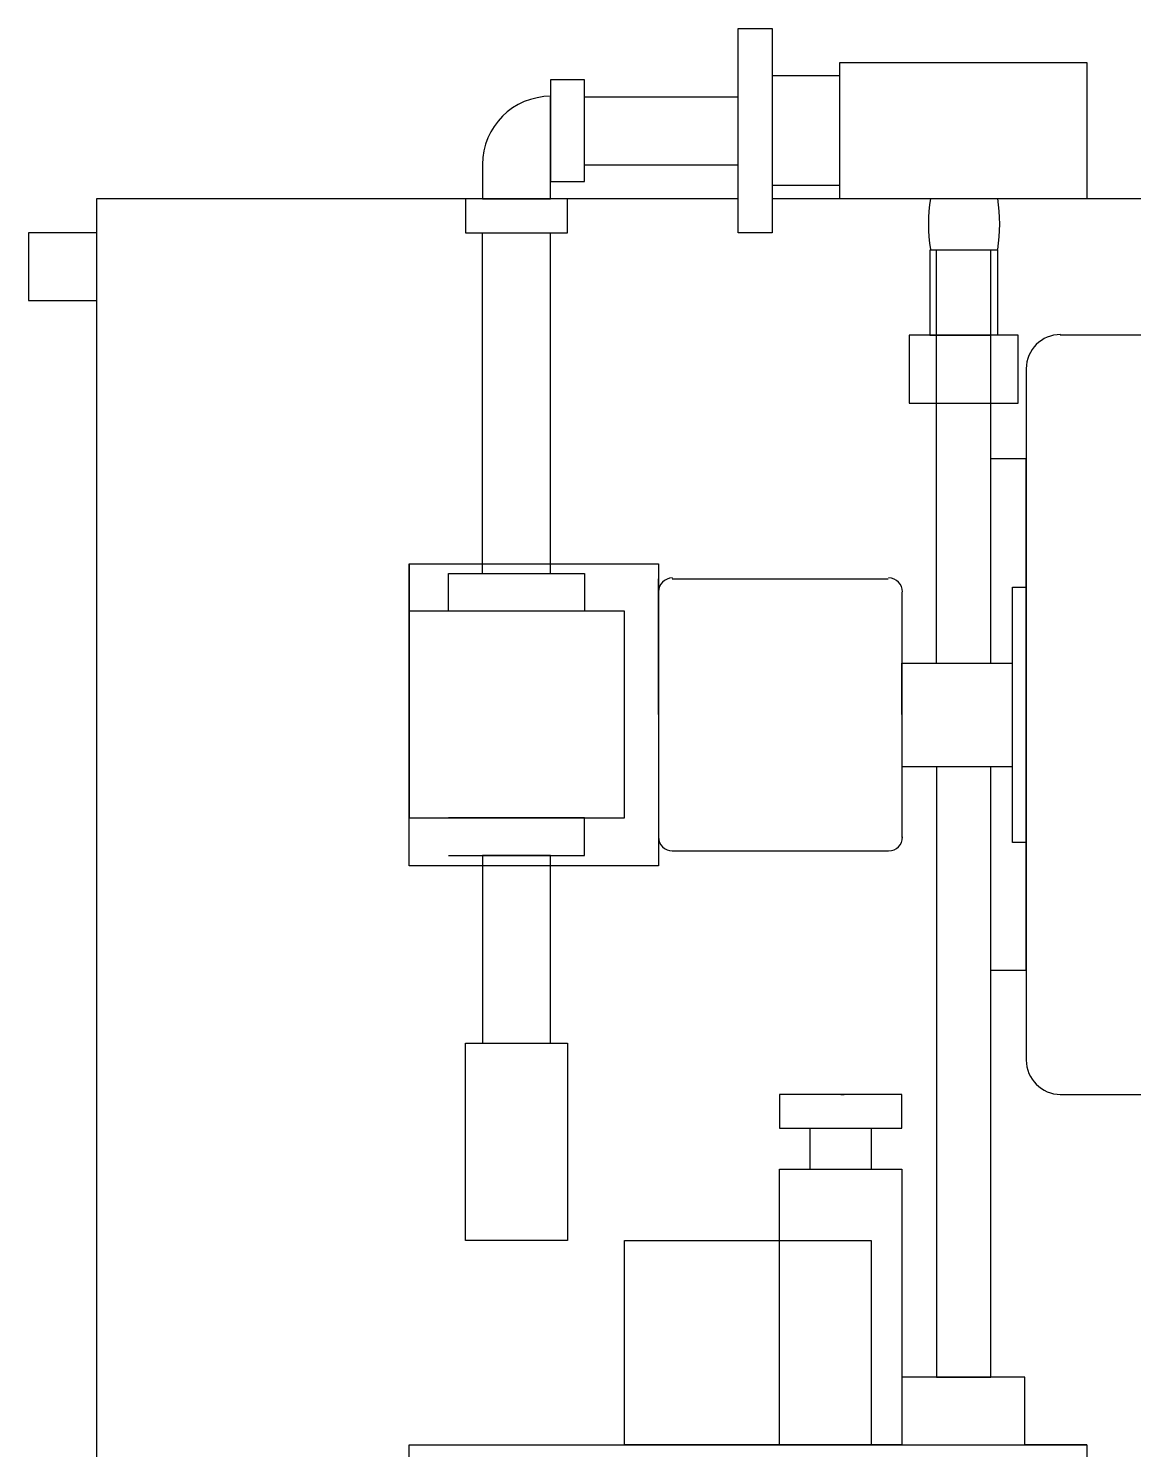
# Model space of a CAD drawing. Header units: inches. Extents: x 23291 to 181956, y 9161 to 51408.
# Drawn here: x 45897.5 to 46254.5, y 18624 to 19083.2 of the extents above; entities that cross this region are included whole.
import ezdxf

# ---------------------------------------------------------------- set-up
doc = ezdxf.new("R2010")
doc.units = ezdxf.units.IN
doc.header["$MEASUREMENT"] = 0
doc.layers.add('PDF9_Geometry', color=7, linetype='Continuous')

# ---------------------------------------------------------------- blocks, each defined once
blk = doc.blocks.new('2')
at = {"layer": 'PDF9_Geometry', "lineweight": 25}
for p, q in [((28.40893, 32.65178), (28.389, 32.65178)), ((28.389, 32.65178), (28.389, 32.63182)), ((28.40893, 32.63182), (28.40893, 32.65178)), ((28.4189, 32.63182), (27.9519, 32.63182)), ((28.4189, 32.44336), (28.4189, 32.63182)), ((27.97183, 32.53998), (28.05287, 32.53998)), ((28.05287, 32.53998), (28.05287, 32.34094)), ((28.22293, 32.4767), (28.22293, 32.53998)), ((28.22293, 32.53998), (28.31172, 32.53998)), ((28.26744, 32.53998), (28.2371, 32.53998)), ((28.2371, 32.53998), (28.2371, 32.4767)), ((28.29777, 32.53998), (28.26744, 32.53998)), ((28.29777, 32.53998), (28.31172, 32.53998)), ((28.31172, 32.53998), (28.29777, 32.53998)), ((28.29777, 32.53998), (28.31172, 32.53998)), ((28.29777, 32.4767), (28.29777, 32.53998)), ((28.31172, 32.53998), (28.31172, 32.46671)), ((28.22603, 32.5284), (28.22603, 32.48848)), ((28.2371, 32.50844), (28.2371, 32.5284)), ((28.29777, 32.5284), (28.30884, 32.5284)), ((28.30884, 32.5284), (28.30884, 32.48848)), ((28.11288, 32.49347), (28.11288, 32.52341)), ((28.11288, 32.52341), (28.17089, 32.52341)), ((28.17089, 32.52341), (28.17089, 32.50844)), ((28.4189, 32.52341), (28.40893, 32.52341)), ((28.40893, 32.52341), (28.40893, 32.49347)), ((28.4189, 32.50844), (28.4189, 32.52341)), ((28.22603, 32.51842), (28.17089, 32.51842)), ((28.17089, 32.51842), (28.17089, 32.49846)), ((28.22603, 32.50844), (28.22603, 32.51842)), ((28.30884, 32.51842), (28.36376, 32.51842)), ((28.36376, 32.51842), (28.40893, 32.51842)), ((28.42886, 32.51842), (28.4189, 32.51842)), ((28.4189, 32.51842), (28.4189, 32.49846)), ((28.17089, 32.50844), (28.17089, 32.49347)), ((28.22603, 32.49846), (28.22603, 32.50844)), ((28.2371, 32.48848), (28.2371, 32.50844)), ((28.4189, 32.49347), (28.4189, 32.50844)), ((28.17089, 32.49846), (28.22603, 32.49846)), ((28.30884, 32.49846), (28.36376, 32.49846)), ((28.36376, 32.49846), (28.40893, 32.49846)), ((28.4189, 32.49846), (28.42886, 32.49846)), ((28.42399, 32.49846), (28.42399, 32.48848)), ((28.45388, 32.49846), (28.42399, 32.49846)), ((28.42886, 32.49846), (28.44879, 32.49846)), ((28.45388, 32.48848), (28.45388, 32.49846)), ((28.17089, 32.49347), (28.11288, 32.49347)), ((28.40893, 32.49347), (28.4189, 32.49347)), ((28.22603, 32.48848), (28.2371, 32.48848)), ((28.30884, 32.48848), (28.29777, 32.48848)), ((28.42399, 32.48848), (28.43883, 32.48848)), ((28.42886, 32.48848), (28.42886, 32.44336)), ((28.43883, 32.48848), (28.45388, 32.48848)), ((28.44879, 32.44336), (28.44879, 32.48848)), ((28.05287, 32.44056), (28.05287, 32.4767)), ((28.05287, 32.4767), (28.11288, 32.4767)), ((28.05287, 32.4767), (28.11288, 32.4767)), ((28.11288, 32.4767), (28.11288, 32.40423)), ((28.22293, 32.46671), (28.22293, 32.4767)), ((28.2371, 32.4767), (28.29777, 32.4767)), ((28.31172, 32.46671), (28.22293, 32.46671)), ((28.26744, 32.46671), (28.30729, 32.46671)), ((28.22736, 32.46272), (28.22736, 32.39924)), ((28.30729, 32.46272), (28.30729, 32.39924)), ((28.40893, 32.43337), (28.40893, 32.44336)), ((28.40893, 32.44336), (28.46894, 32.44336)), ((28.42886, 32.44336), (28.43883, 32.44336)), ((28.43883, 32.44336), (28.44879, 32.44336)), ((28.46894, 32.44336), (28.46894, 32.43337)), ((28.05287, 32.40423), (28.05287, 32.44056)), ((28.05287, 32.39524), (28.05287, 32.43118)), ((28.05287, 32.43118), (28.13391, 32.43118)), ((28.13391, 32.43118), (28.13391, 32.39524)), ((28.15584, 32.43118), (28.14587, 32.43118)), ((28.14587, 32.43118), (28.14587, 32.39524)), ((28.15584, 32.39524), (28.15584, 32.43118)), ((28.43883, 32.43337), (28.40893, 32.43337)), ((28.4189, 32.26847), (28.4189, 32.43337)), ((28.45499, 32.43337), (28.42288, 32.43337)), ((28.42288, 32.43337), (28.42288, 32.41341)), ((28.46894, 32.43337), (28.43883, 32.43337)), ((28.45499, 32.41341), (28.45499, 32.43337)), ((28.13391, 32.42219), (28.14587, 32.42219)), ((28.14587, 32.42219), (28.14587, 32.40423)), ((28.15584, 32.41321), (28.15584, 32.42219)), ((28.15584, 32.40423), (28.15584, 32.41321)), ((28.15584, 32.41321), (28.15584, 32.41221)), ((28.4189, 32.37707), (28.4189, 32.41341)), ((28.4189, 32.41341), (28.45898, 32.41341)), ((28.43883, 32.41341), (28.45499, 32.41341)), ((28.45898, 32.41341), (28.45898, 32.34094)), ((28.11288, 32.40423), (28.05287, 32.40423)), ((28.14587, 32.40423), (28.13391, 32.40423)), ((28.0728, 32.39524), (28.05287, 32.39524)), ((28.13391, 32.39524), (28.05287, 32.39524)), ((28.0728, 32.35911), (28.0728, 32.39524)), ((28.14587, 32.39524), (28.15584, 32.39524)), ((28.30331, 32.39524), (28.23134, 32.39524)), ((28.25216, 32.39524), (28.25216, 32.3627)), ((28.26744, 32.39524), (28.28249, 32.39524)), ((28.28249, 32.39524), (28.28249, 32.3627)), ((28.37882, 32.39305), (28.35889, 32.39305)), ((28.35889, 32.39305), (28.35889, 32.3611)), ((28.37882, 32.37707), (28.37882, 32.39305)), ((28.25216, 32.38506), (28.0728, 32.38506)), ((28.0728, 32.38506), (28.0728, 32.37707)), ((28.28249, 32.38506), (28.40384, 32.38506)), ((28.40384, 32.38706), (28.37882, 32.38706)), ((28.37882, 32.38706), (28.37882, 32.37707)), ((28.37882, 32.37707), (28.37882, 32.38506)), ((28.37882, 32.38506), (28.37882, 32.36909)), ((28.40384, 32.36709), (28.40384, 32.38706)), ((28.0728, 32.37707), (28.0728, 32.36909)), ((28.37882, 32.3611), (28.37882, 32.37707)), ((28.0728, 32.36909), (28.25216, 32.36909)), ((28.19237, 32.36909), (28.19237, 32.35871)), ((28.28249, 32.36909), (28.40384, 32.36909)), ((28.3425, 32.35871), (28.3425, 32.36909)), ((28.37882, 32.36709), (28.40384, 32.36709)), ((28.22979, 32.35871), (28.22979, 32.3627)), ((28.22979, 32.3627), (28.30486, 32.3627)), ((28.30486, 32.3627), (28.30486, 32.35871)), ((28.35889, 32.3611), (28.37882, 32.3611)), ((28.05287, 32.35911), (28.05287, 32.34094)), ((28.05287, 32.34094), (28.05287, 32.35911)), ((28.05287, 32.35911), (28.0728, 32.35911)), ((28.36885, 32.35871), (28.1658, 32.35871)), ((28.19237, 32.35871), (28.26744, 32.35871)), ((28.26744, 32.35871), (28.22979, 32.35871)), ((28.26744, 32.35871), (28.32922, 32.35871)), ((28.26744, 32.35871), (28.3425, 32.35871)), ((28.30486, 32.35871), (28.26744, 32.35871)), ((28.15584, 32.34873), (28.15584, 32.07981)), ((28.37882, 32.07981), (28.37882, 32.34873)), ((28.05287, 32.34094), (27.97183, 32.34094)), ((28.45898, 32.34094), (28.4189, 32.34094))]:
    blk.add_line(p, q, dxfattribs=at)
for centre, start_param, end_param in [((28.41148, 32.34873), 1.395301, 1.746292), ((28.41148, 32.40522), 4.536893, 4.887885)]:
    blk.add_ellipse(centre, major_axis=(0.04296, 0), ratio=0.901599, start_param=start_param, end_param=end_param, dxfattribs=at)
for points in [[(28.44901, 32.49836), (28.44901, 32.50944), (28.44004, 32.51842), (28.42897, 32.51842)], [(28.23145, 32.46671), (28.22919, 32.46671), (28.22736, 32.46488), (28.22736, 32.46262)], [(28.30752, 32.46262), (28.30752, 32.46488), (28.30568, 32.46671), (28.30342, 32.46671)], [(28.22736, 32.39914), (28.22736, 32.39687), (28.22919, 32.39504), (28.23145, 32.39504)], [(28.30342, 32.39504), (28.30568, 32.39504), (28.30752, 32.39687), (28.30752, 32.39914)], [(28.16591, 32.35871), (28.16035, 32.35871), (28.15584, 32.35419), (28.15584, 32.34863)], [(28.37904, 32.34863), (28.37904, 32.35419), (28.37453, 32.35871), (28.36896, 32.35871)]]:
    blk.add_open_spline(points, degree=3, dxfattribs=at)

msp = doc.modelspace()

# ---------------------------------------------------------------- block references
at = {"xscale": 1100, "yscale": 1100, "zscale": 1100, "rotation": 90}
msp.add_blockref('2', (81814.41, -12232.64), dxfattribs=at)

doc.saveas('drawing.dxf')
